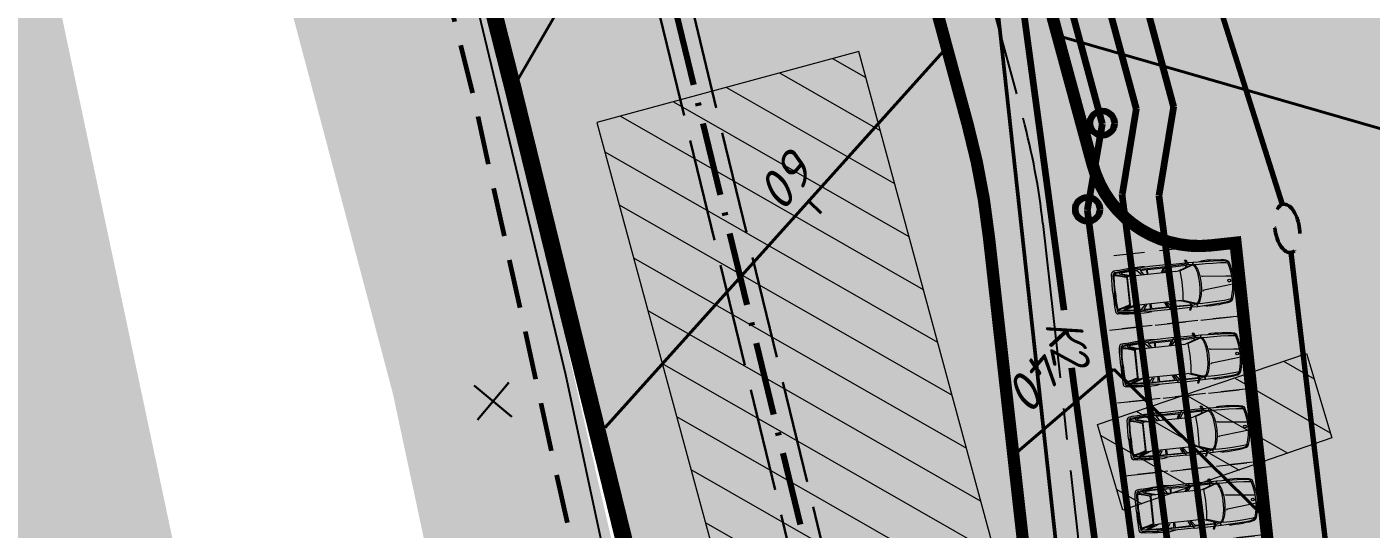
# Model space of a CAD drawing. Extents: x 9060 to 19887, y -4671 to 10703.
# Drawn here: x 10344.5 to 10399.5, y 10084.7 to 10105.3 of the extents above; entities that cross this region are included whole.
import ezdxf
from ezdxf.enums import TextEntityAlignment as Align

# ---------------------------------------------------------------- set-up
doc = ezdxf.new("R2010")
doc.units = 0
for name, pattern in [('20-10', [6, 4, -2]), ('ACAD_ISO02W100', [15, 12, -3]), ('ACAD_ISO10W100', [18.5, 12, -3, 0.5, -3]), ('Cплошная', [0]), ('DASHED', [0.75, 0.5, -0.25]), ('HIDDEN', [0.375, 0.25, -0.125]), ('JIS_09_08', [10.750000000000004, 8, -0.55, 0.55, -0.55, 0.55, -0.55]), ('осевая', [50.800000000000004, 31.75, -6.35, 6.35, -6.35])]:
    doc.linetypes.add(name, pattern=pattern)
doc.layers.add('-БОРТ', color=7, linetype='Continuous', true_color=0x005e83)
doc.layers.add('-ОСИ', color=12, linetype='Continuous', true_color=0xbd0000)
doc.layers.add('-ГЕНПЛАН', color=12, linetype='Continuous', lineweight=40, true_color=0xbd0000)
doc.layers.add('МГТ_ГП_ЗДАНИЯ', color=12, linetype='Continuous', lineweight=50, true_color=0xbd0000)
for name, color, linetype, lineweight in [('-МАШИНЫ', 250, 'Continuous', 30), ('-ОРГ.РЕЛЬЕФА', 174, 'Continuous', 40), ('-СЕТИ', 250, 'Continuous', 50), ('МГТ_АМ_ТС', 84, 'Continuous', 80), ('МГТ_НВК_В1', 160, 'Continuous', 100), ('МГТ_НВК_В_демонтаж', 4, 'B1', 30), ('МГТ_НВК_В_переустройство', 4, 'В1', 50), ('МГТ_НВК_К1', 24, 'Continuous', 100), ('МГТ_НВК_К2', 30, 'Continuous', 100)]:
    doc.layers.add(name, color=color, linetype=linetype, lineweight=lineweight)
doc.layers.add('-ОЗЕЛЕНЕНИЕ', color=22, linetype='Continuous')
doc.layers.add('СС-изменения_Зырянов', color=7, linetype='Continuous')
doc.styles.add('1409_тхт0', font='calibri.ttf', dxfattribs={"width": 0.8, "oblique": 7})
doc.styles.get("Standard").update_dxf_attribs({"font": 'arial.ttf'})
doc.styles.add('СПДС', font='isocpeur.ttf')
doc.styles.add('СПДС_2.0 мм', font='isocpeur.ttf', dxfattribs={"oblique": 15, "height": 1.5})
doc.linetypes.add('B1', pattern='A,16.258147,-2.141853,["В1",1409_тхт0,S=3,R=0,X=0,Y=-1.5],-6.426757,15.173243', length=40)
doc.linetypes.add('В1', pattern='A,15,-0.65,["B1",Standard,S=1,R=0,X=0,Y=-1.25],-4', length=19.65)
doc.linetypes.add('канализация_связевая_малая_сущ', pattern='A,5,-2,["/",Standard,S=2,R=0,X=-0.8,Y=-1],-2', length=9)
pattern_1 = [(330.2181669857263, (10310.09547438813, 10233.98124967722), (0.7885093298129472, 1.377827742062823), [])]

# ---------------------------------------------------------------- blocks, each defined once
blk = doc.blocks.new('демонтаж В')
at = {"layer": 'МГТ_НВК_В_демонтаж'}
for p, q in [((9310.326706142128, 14043.76035587103), (9308.794617255895, 14045.0459310904)), ((9308.917874089326, 14043.6370990376), (9310.203449308694, 14045.16918792384))]:
    blk.add_line(p, q, dxfattribs=at)
blk = doc.blocks.new('НВК_переустройства_М.Пасс.(корр. 08.2017)')
at = {"layer": 'МГТ_НВК_В_переустройство'}
blk.add_line((10384.08332865154, 10106.98541232243), (10388.22021950328, 10069.07402594151), dxfattribs=at)
at = {"layer": 'МГТ_НВК_В_демонтаж', "color": 3, "rotation": 270.2142131210338}
blk.add_blockref('демонтаж В', (-3715.551327623456, 19346.9620668233), dxfattribs=at)
blk = doc.blocks.new('A$C07A21AA8')
at = {"color": 251, "linetype": 'ByBlock', "lineweight": 15}
for p, q in [((12.38673009647391, 1381.109681545176), (21.6991213775982, 1558.024850307351)), ((71.22652807009217, 1362.530198512957), (83.61308851015565, 1526.653256832013)), ((334.4413546539035, 1474.009480892086), (84.7656039215326, 1540.755238948712)), ((89.80458059084413, 1195.310559688527), (113.4022978759931, 1518.689122615708)), ((247.7342394805819, 1669.098821102005), (111.8084696746992, 1653.652635036337)), ((144.4920805908296, 1556.504693446999), (119.425704858415, 1531.488862453351)), ((328.2460478759531, 1449.235883174804), (127.6170519806037, 1492.588963924307)), ((232.2499064422555, 1570.005860744363), (144.4920805908296, 1556.504693446999)), ((156.4842967010591, 1610.65002959811), (665.7850054717092, 1659.808602748739)), ((309.667756936622, 1579.29607909763), (232.2499064422555, 1570.005860744363)), ((247.7342394805819, 1669.098821102005), (489.2732409453783, 1687.67878097139)), ((303.4724501586716, 1576.199498592259), (306.5702227569382, 1548.329320369608)), ((306.5702227569382, 1548.329320369608), (365.4062060332944, 1514.265981136219)), ((390.1795653319932, 1588.5862974509), (309.667756936622, 1579.29607909763)), ((523.3356265044531, 1387.302842555919), (328.2460478759531, 1449.235883174804)), ((334.4413546539035, 1474.009480892086), (557.3984889006861, 1405.882802425302)), ((365.4062060332944, 1514.265981136219), (617.7851466155153, 1428.913560329349)), ((633.8125971770387, 1583.128419338107), (372.9061392760887, 1563.81269973362)), ((372.9061392760887, 1563.81269973362), (380.8905390716209, 1539.039578853497)), ((380.8905390716209, 1539.039578853497), (678.1718043303481, 1446.139302669433)), ((551.2067584014185, 1600.972142635226), (390.1795653319932, 1588.5862974509)), ((489.2732409453783, 1687.67878097139), (671.9762591338185, 1703.16168349824)), ((687.4610690093032, 1607.165780483121), (551.2067584014185, 1600.972142635226)), ((933.0741671537835, 1585.489240108371), (633.8125971770387, 1583.128419338107)), ((706.0391215300515, 1693.87194198213), (659.5899371123378, 1659.808602748739)), ((1077.636411569041, 1662.905660091265), (665.7850054717092, 1659.808602748739)), ((671.9762591338185, 1703.16168349824), (706.0391215300515, 1693.87194198213)), ((749.3945864653433, 1415.173020778568), (675.0742701506606, 1446.139302669433)), ((1065.253904244822, 1616.455998836391), (687.4610690093032, 1607.165780483121)), ((706.0391215300515, 1693.87194198213), (767.9726389860916, 1706.258264003611)), ((767.9726389860916, 1706.258264003611), (882.5508860563823, 1712.451901851511)), ((882.5508860563823, 1712.451901851511), (1031.187227151324, 1715.548482356882)), ((1083.933523080268, 1430.655923305423), (933.0741671537835, 1585.489240108371)), ((1031.187227151324, 1715.548482356882), (1127.183607003601, 1712.451901851511)), ((1049.777200601027, 1585.489240108371), (1269.632509133698, 1591.682401119113)), ((1049.777200601027, 1585.489240108371), (1152.238061807064, 1430.655923305423)), ((1942.367246529804, 1622.649159847133), (1065.253904244822, 1616.455998836391)), ((1393.496206185675, 1687.67878097139), (1086.929490945258, 1669.098821102007)), ((1127.183607003601, 1712.451901851511), (1201.503923318283, 1706.258264003611)), ((1201.503923318283, 1706.258264003611), (1312.984159371728, 1690.775361476761)), ((1269.632509133698, 1591.682401119113), (1279.543092629792, 1430.655923305423)), ((1301.277330300683, 1430.655923305423), (1312.984159371728, 1579.29607909763)), ((1312.984159371728, 1579.29607909763), (1325.370958230367, 1591.682401119113)), ((1325.370958230367, 1591.682401119113), (1876.578023812534, 1588.5862974509)), ((1983.953168771008, 1690.775361476761), (1393.496206185675, 1687.67878097139)), ((1876.578023812534, 1588.5862974509), (1798.06249417998, 1430.655923305423)), ((1841.530969521769, 1415.173020778568), (1974.663904092053, 1687.67878097139)), ((1898.355176827667, 1430.655923305423), (2016.554525277348, 1591.3619665488)), ((2718.683412453724, 1629.01875060641), (1942.367246529804, 1622.649159847133)), ((1983.953168771008, 1690.775361476761), (2692.417791268424, 1687.603440700394)), ((2016.554525277348, 1591.3619665488), (2708.843877694202, 1599.50634521091)), ((2406.394651314869, 1432.022061763675), (2920.152357003244, 1607.165780483127)), ((2855.120828530355, 1560.716119228251), (2462.027242562417, 1426.062074123294)), ((2650.742223641482, 1780.578580318293), (2697.191408059196, 1783.675637660823)), ((2731.253793618271, 1600.972142635226), (2650.742223641482, 1780.578580318293)), ((2682.359388253291, 1546.533074794659), (2708.843877694202, 1599.50634521091)), ((2697.191408059196, 1783.675637660823), (2768.414190194191, 1625.745740352504)), ((2752.93367185313, 1604.069199977755), (2731.253793618271, 1600.972142635226)), ((2746.738126656597, 1684.582200466019), (2954.214742562319, 1684.582200466019)), ((2768.414190194191, 1625.745740352504), (2752.93367185313, 1604.069199977755)), ((2768.414190194191, 1625.745740352504), (2861.316373726888, 1610.262360988498)), ((2910.863092324289, 1573.102918086892), (2855.120828530355, 1560.716119228251)), ((2954.214742562319, 1684.582200466019), (2920.152357003244, 1607.165780483127)), ((2954.214742562319, 1684.582200466019), (3858.437230965461, 1644.325700221887)), ((3050.210645577437, 1588.586297450902), (2983.199289223689, 1583.00158065403)), ((3050.210645577437, 1588.586297450902), (3387.746026894507, 1585.489240108373)), ((3192.656209847428, 1678.389039455276), (3257.687261483155, 1700.065102992872)), ((3257.687261483155, 1700.065102992872), (3313.425710579824, 1706.258264003614)), ((3313.425710579824, 1706.258264003614), (3446.582010170863, 1706.258264003614)), ((3387.746026894507, 1585.489240108373), (3641.671827217946, 1576.199498592263)), ((3446.582010170863, 1706.258264003614), (3576.644590279477, 1700.065102992872)), ((3576.644590279477, 1700.065102992872), (3715.992143532621, 1693.871941982132)), ((3641.671827217946, 1576.199498592263), (3914.179494759392, 1560.716119228251)), ((3715.992143532621, 1693.871941982132), (3836.761644265021, 1675.291982112749)), ((3836.761644265021, 1675.291982112749), (3957.531144997422, 1669.09882110201)), ((3836.761644265021, 1675.291982112749), (3858.437230965461, 1644.325700221887)), ((3858.437230965461, 1644.325700221887), (4016.367128273774, 1625.745740352504)), ((3914.179494759392, 1560.716119228251), (4106.171777626787, 1542.136159358868)), ((3957.531144997422, 1669.09882110201), (4031.851461312104, 1656.712022243368)), ((4016.367128273774, 1625.745740352504), (4090.687444588457, 1607.165780483127)), ((4031.851461312104, 1656.712022243368), (4103.074243447099, 1641.229119716518)), ((4090.687444588457, 1607.165780483127), (4140.234163185862, 1585.489240108376)), ((4103.074243447099, 1641.229119716518), (4143.468549629953, 1628.473248897426)), ((4106.171777626787, 1542.136159358868), (4174.296548744936, 1529.749837337391)), ((4140.234163185862, 1585.489240108376), (4161.910226723452, 1554.522481380352)), ((4143.468549629953, 1628.472772060268), (4186.535051247378, 1598.179784236789)), ((4161.910226723452, 1554.522481380352), (4174.296548744936, 1529.749837337391)), ((4186.535051247378, 1598.179784236789), (4221.960714241755, 1544.851746974835)), ((-6.876216502860188e-05, 894.9346212730579), (3.097465417522471, 1155.053582607234)), ((3.097465417522471, 1155.053582607234), (12.38673009647391, 1381.109681545176)), ((61.93344869387511, 1186.020818172414), (55.74219503176573, 994.0271047935476)), ((55.74219503176573, 994.0271047935476), (58.83972921145323, 888.7405065880012)), ((71.22652807009217, 1362.530198512957), (61.93344869387511, 1186.020818172414)), ((89.80458059084413, 891.8380407676887), (89.80458059084413, 1195.310559688527)), ((548.109224221731, 1378.013101039809), (523.3356265044531, 1387.302842555919)), ((554.3047694182642, 1343.949761806418), (548.109224221731, 1378.013101039809)), ((554.3047694182642, 439.7248892174848), (554.3047694182642, 1343.949761806418)), ((557.3984889006861, 1405.882802425302), (617.7851466155153, 1428.913560329349)), ((557.3984889006861, 1405.882802425302), (577.8281001067371, 1375.241723476332)), ((577.8281001067371, 408.4329275475702), (575.9803561187, 1378.013101039809)), ((702.9411105132058, 1418.269601283939), (617.7851466155153, 1428.913560329349)), ((749.3945864653433, 1415.173020778568), (702.9411105132058, 1418.269601283939)), ((2304.753950020942, 1415.173020778573), (749.3945864653433, 1415.173020778568)), ((3195.753744027115, 1151.956525264712), (3186.464956185318, 1170.536961971247)), ((3229.81612958619, 1139.570680080386), (3195.753744027115, 1151.956525264712)), ((4049.632718941491, 1059.192147670734), (3229.81612958619, 1139.570680080386)), ((4264.101674935107, 1034.284081874843), (4049.632718941491, 1059.192147670734)), ((-6.876216502860188e-05, 888.7405065880012), (3.097465417522471, 628.6220220909836)), ((3.097465417522471, 628.6220220909836), (12.38673009647391, 402.5649694787226)), ((55.74219503176573, 789.6480230675133), (58.83972921145323, 894.9346212730579)), ((61.93344869387511, 597.6552633629635), (55.74219503176573, 789.6480230675133)), ((58.83972921145323, 941.3842825279335), (89.80458059084413, 935.1901678428749)), ((58.83972921145323, 842.2908453331256), (89.80458059084413, 848.4849600181842)), ((71.22652807009217, 421.1454061852619), (61.93344869387511, 597.6552633629635)), ((89.80458059084413, 891.8380407676887), (89.80458059084413, 588.3636144982174)), ((89.80458059084413, 588.3636144982174), (113.4022978759931, 264.9860052453532)), ((3195.753744027115, 631.7186025963547), (3186.464956185318, 613.1381658898154)), ((3195.753744027115, 631.7186025963547), (3186.464956185318, 613.1381658898154)), ((3229.81612958619, 644.1039709435208), (3195.753744027115, 631.7186025963547)), ((3229.81612958619, 644.1039709435208), (3195.753744027115, 631.7186025963547)), ((4049.632718941491, 724.4834570274907), (3229.81612958619, 644.1039709435208)), ((4264.101674935107, 749.3915228233836), (4049.632718941491, 724.4834570274907)), ((12.38673009647391, 402.5649694787226), (21.69912137760184, 225.6507543908701)), ((71.22652807009217, 421.1454061852619), (83.61308851015565, 257.0218710290446)), ((334.4413546539072, 309.6656469689769), (84.7656039215326, 242.9208425866618)), ((247.7342394805819, 114.5772604333742), (111.8084696747028, 130.022015987568)), ((144.4920805908332, 227.1709112512217), (119.425704858415, 252.1857885705485)), ((328.2460478759531, 334.4392446862566), (127.6170519806037, 291.0861639367558)), ((232.2499064422555, 213.668790279542), (144.4920805908332, 227.1709112512217)), ((156.4842967010591, 173.0250982629495), (665.7850054717092, 123.8660482751657)), ((309.6677569366257, 204.3800024377451), (232.2499064422555, 213.668790279542)), ((247.7342394805819, 114.5772604333742), (489.2732409453783, 95.99682372683128)), ((303.4724501586716, 207.4756292687998), (306.5702227569382, 235.346761165767)), ((306.5702227569382, 235.346761165767), (365.4062060332944, 269.4091467248418)), ((390.1795653319932, 195.0883535730045), (309.6677569366257, 204.3800024377451)), ((523.3356265044531, 396.3718084679822), (328.2460478759531, 334.4392446862566)), ((334.4413546539072, 309.6656469689769), (557.3984889006861, 377.7913717614447)), ((365.4062060332944, 269.4091467248418), (617.7851466155189, 354.761090694552)), ((372.9061392760887, 219.8619512902842), (380.8905390716209, 244.6355490075603)), ((633.8125971770387, 200.5462316857975), (372.9061392760887, 219.8619512902842)), ((380.8905390716209, 244.6355490075603), (678.1718043303517, 337.5358251916277)), ((551.2067584014185, 182.7029852258365), (390.1795653319932, 195.0883535730045)), ((489.2732409453783, 95.99682372683128), (671.9762591338185, 80.51296752566304)), ((548.1092242217346, 405.6625036584101), (523.3356265044531, 396.3718084679822)), ((554.3047694182642, 439.7248892174848), (548.1092242217346, 405.6625036584101)), ((687.4610690093032, 176.509824215098), (551.2067584014185, 182.7029852258365)), ((557.3984889006861, 377.7913717614447), (577.8281001067371, 408.4329275475702)), ((557.3984889006861, 377.7913717614447), (617.7851466155189, 354.761090694552)), ((702.9411105132058, 365.4050497399621), (617.7851466155189, 354.761090694552)), ((933.0741671537871, 198.185887752692), (633.8125971770387, 200.5462316857975)), ((706.0391215300515, 89.8036627160891), (659.5899371123378, 123.8660482751657)), ((1077.636411569041, 120.770421444111), (665.7850054717092, 123.8660482751657)), ((671.9762591338185, 80.51296752566304), (706.0391215300515, 89.8036627160891)), ((749.394586465347, 368.5025839196496), (675.0742701506642, 337.5358251916277)), ((1065.253904244822, 167.2191290246683), (687.4610690093032, 176.509824215098)), ((749.394586465347, 368.5025839196496), (702.9411105132058, 365.4050497399621)), ((706.0391215300515, 89.8036627160891), (767.9726389860953, 77.41638702029195)), ((2304.753950020946, 368.5025839196496), (749.394586465347, 368.5025839196496)), ((767.9726389860953, 77.41638702029195), (882.5508860563823, 71.22322600954976)), ((882.5508860563823, 71.22322600954976), (1031.187227151324, 68.1266455041823)), ((1083.933523080272, 353.019681392796), (933.0741671537871, 198.185887752692)), ((1031.187227151324, 68.1266455041823), (1127.183607003601, 71.22322600954976)), ((1049.777200601027, 198.185887752692), (1152.238061807064, 353.019681392796)), ((1049.777200601027, 198.185887752692), (1269.632509133698, 191.9927267419498)), ((1942.367246529808, 161.0259680139261), (1065.253904244822, 167.2191290246683)), ((1393.496206185675, 95.99682372683128), (1086.929490945258, 114.5772604333742)), ((1127.183607003601, 71.22322600954976), (1201.503923318283, 77.41638702029195)), ((1201.503923318283, 77.41638702029195), (1312.984159371728, 92.89928954714378)), ((1269.632509133698, 191.9927267419498), (1279.543092629792, 353.019681392796)), ((1301.277330300683, 353.019681392796), (1312.984159371728, 204.3800024377506)), ((1312.984159371728, 204.3800024377506), (1325.370958230367, 191.9927267419498)), ((1325.370958230367, 191.9927267419498), (1876.578023812534, 195.0883535730045)), ((1983.953168771008, 92.89928954714742), (1393.496206185675, 95.99682372683128)), ((1876.578023812534, 195.0883535730045), (1798.06249417998, 353.019681392796)), ((1841.530969521769, 368.5025839196496), (1974.663904092056, 95.99682372683128)), ((1898.355176827667, 353.019681392796), (2016.554525277348, 192.3131613122623)), ((2718.683412453724, 154.6573309289688), (1942.367246529808, 161.0259680139261)), ((1983.953168771008, 92.89928954714742), (2692.417791268428, 96.07216399783101)), ((2016.554525277348, 192.3131613122623), (2708.843877694202, 184.1687826501566)), ((2406.394651314869, 351.6530660973895), (2920.152357003244, 176.509824215098)), ((2855.120828530358, 222.9594854699717), (2462.027242562417, 357.6125769006085)), ((2731.253793618271, 182.7029852258402), (2650.742223641482, 3.096547542771077)), ((2650.742223641482, 3.096547542771077), (2697.191408059196, -3.296260001661722e-05)), ((2682.359388253291, 237.1425299035654), (2709.578206917835, 182.7029852258402)), ((2697.191408059196, -3.296260001661722e-05), (2768.414190194191, 157.9293875085586)), ((2752.93367185313, 179.6064047204691), (2731.253793618271, 182.7029852258402)), ((2741.878679177353, 99.09245055788597), (2954.214742562319, 99.09245055788597)), ((2768.414190194191, 157.9293875085586), (2752.93367185313, 179.6064047204691)), ((2768.414190194191, 157.9293875085586), (2861.316373726888, 173.4132437097269)), ((2910.863092324293, 210.5731634484928), (2855.120828530358, 222.9594854699717)), ((2954.214742562319, 99.09245055788597), (2920.152357003244, 176.509824215098)), ((2954.214742562319, 99.09245055788597), (3858.437230965461, 139.3489508020211)), ((3050.210645577437, 195.0883535730045), (2983.199289223692, 200.6730703698795)), ((3050.210645577437, 195.0883535730045), (3387.746026894507, 198.185887752692)), ((3192.656209847428, 105.2856115686282), (3257.687261483159, 83.61050170535054)), ((3257.687261483159, 83.61050170535054), (3313.425710579828, 77.41638702029559)), ((3313.425710579828, 77.41638702029559), (3446.582010170863, 77.41638702029559)), ((3387.746026894507, 198.185887752692), (3641.671827217946, 207.4756292688053)), ((3446.582010170863, 77.41638702029559), (3576.644590279484, 83.61050170535054)), ((3576.644590279484, 83.61050170535054), (3715.992143532629, 89.80366271609273)), ((3641.671827217946, 207.4756292688053), (3914.179494759392, 222.9594854699717)), ((3715.992143532629, 89.80366271609273), (3836.761644265021, 108.3831457483157)), ((3836.761644265021, 108.3831457483157), (3858.437230965461, 139.3489508020211)), ((3836.761644265021, 108.3831457483157), (3957.531144997422, 114.5772604333742)), ((3858.437230965461, 139.3489508020211), (4016.367128273781, 157.9293875085641)), ((3914.179494759392, 222.9594854699717), (4106.171777626787, 241.5399221765147)), ((3957.531144997422, 114.5772604333742), (4031.851461312104, 126.9635824548586)), ((4016.367128273781, 157.9293875085641), (4090.687444588457, 176.509824215098)), ((4031.851461312104, 126.9635824548586), (4103.074243447099, 142.4455313073922)), ((4090.687444588457, 176.509824215098), (4140.234163185862, 198.185887752692)), ((4103.074243447099, 142.4455313073922), (4143.468549629953, 155.2018789636422)), ((4106.171777626787, 241.5399221765147), (4174.296548744936, 253.9252905236735)), ((4140.234163185862, 198.185887752692), (4161.910226723452, 229.1526464807139)), ((4143.468549629953, 155.2018789636422), (4186.535051247378, 185.4943899499613)), ((4161.910226723452, 229.1526464807139), (4174.296548744936, 253.9252905236735)), ((4174.296548744936, 253.9252905236735), (4174.296548744936, 253.9252905236735)), ((4186.535051247378, 185.4943899499613), (4221.960714241755, 238.8229040490733))]:
    blk.add_line(p, q, dxfattribs=at)
for centre, radius in [((4161.910226723452, 891.8380407676905), 49.54589903353659), ((4031.851461312104, 126.9635824548568), 0)]:
    blk.add_circle(centre, radius, dxfattribs=at)
for centre, radius, start, end in [((123.6209181762788, 1552.254167018775), 102.0841781698905, 96.48310391092677, 176.9872476615334), ((164.1678122497651, 1531.020131526837), 79.99996075980337, 95.51312637858702, 173.0104266533783), ((2910.864045998609, 1515.378442226303), 57.72414859417933, 85.1675740065458, 90.00094659172328), ((2910.625627419508, 1513.104405818833), 60.01023880895061, 75.70515489313735, 85.12365261074801), ((2920.15235700324, 1517.434564052475), 89.7311041376804, 57.86781158362821, 90), ((2907.089403054273, 1501.11195129003), 72.50619729860206, 58.71158249085369, 75.33718061029951), ((2818.347623726895, 1392.712083278573), 212.1301667568069, 20.61685379589026, 53.42681554037281), ((2823.430230996182, 1384.350266872327), 254.1175185419466, 23.72932880371366, 55.3592438695277), ((2222.255399605918, 1124.403443752261), 865.504801070658, 10.63377968394018, 23.34734118277288), ((2279.675653359565, 1110.873666225409), 862.5298080212281, 11.93542567151192, 25.82493684152109), ((2160.89456357688, 891.8380407676905), 2112.039902626639, 342.4200499207307, 17.57993774768071), ((2160.89456357688, 891.8380407676905), 2162.040071206531, 342.4200619824008, 17.57992597118723), ((2304.753950020942, 1730.173077998968), 315.0000572203963, 270, 288.8247753197938), ((-2140.519687749776, 891.8380407676814), 4633.449325210866, 353.3792110791783, 6.620788920821753), ((1291.761091134427, 930.9100775108418), 1815.819003576701, 3.479155836608905, 11.21644653182406), ((789.7187975859451, 891.6997579918079), 2319.331800766109, 357.1249528176292, 3.693371088712486), ((1480.013063332877, 924.9152807579158), 1683.443870639537, 3.626310699451583, 12.4990746260563), ((1090.865781686221, 891.8380407676868), 2073.921160683877, 356.141655153019, 3.858318559709678), ((2111.416032693105, 691.5158895836448), 980.7208148492193, 338.673514790825, 350.364474062661), ((2279.675653359565, 672.800984798494), 862.529433738128, 334.1750916702409, 348.0646363092631), ((1189.102819344891, 864.9243978843897), 1919.119086367996, 349.8693101599256, 357.3252628424571), ((1480.013540170035, 858.7598471031451), 1683.443521012556, 347.5009377061019, 356.3736882741036), ((123.6209181762861, 231.4204840051225), 102.0843491707835, 183.0127523384666, 263.516926307164), ((164.1678122497651, 252.6549963342204), 80.00008176235697, 186.9895733466216, 264.486873621413), ((2304.753950020942, 53.50300353640887), 314.9994915817771, 71.17519669392304, 90), ((2910.863092324293, 268.2494787560954), 57.67726898192212, 270, 272.4169829279362), ((2910.833528420484, 268.8131002770915), 58.24144876162042, 272.4226579308995, 277.2243943479723), ((2910.512617013013, 271.1267141686931), 60.57728760365784, 277.2503231335741, 284.2681424910356), ((2920.152357003248, 266.2410406457439), 89.73121643064621, 270, 302.1320264753537), ((2908.87611188606, 277.2845892297228), 66.94809955728013, 284.3266403695483, 293.0822042342911), ((2900.372198006666, 295.7362799035509), 87.25838528974975, 293.4690280906803, 308.1601106157627), ((2776.550462624607, 420.8268789635822), 262.8875106629591, 312.5387669565534, 340.9092993753512), ((2823.430230996182, 399.3253378258923), 254.1179206834407, 304.6406950174194, 336.2705727735444)]:
    blk.add_arc(centre, radius, start, end, dxfattribs=at)
blk = doc.blocks.new('*U168')
at = {"layer": '-МАШИНЫ', "color": 7, "linetype": 'HIDDEN', "lineweight": 15, "ltscale": 5, "transparency": 33554687}
for points in [[(30.06624061556604, 5.499999999269059), (30.06624061551329, -6.927421923987502e-10), (33.06624061551148, -7.618637897334928e-10), (33.06624061563517, 5.499999999212671)], [(33.06624061557365, 5.499999999199938), (33.0662406155209, -7.618637897337099e-10), (36.06624061551909, -8.309853870684525e-10), (36.06624061564278, 5.499999999143549)], [(36.06624061558126, 5.499999999130816), (36.06624061552851, -8.309853870686696e-10), (39.06624061552669, -9.001069844034121e-10), (39.06624061565038, 5.499999999074427)], [(39.06624061558887, 5.499999999061695), (39.06624061553612, -9.001069844036293e-10), (42.0662406155343, -9.692285817383718e-10), (42.06624061565799, 5.499999999005306)], [(42.06624061559647, 5.499999998992573), (42.06624061554372, -9.69228581738589e-10), (45.0662406155419, -1.038350179073331e-09), (45.06624061566559, 5.499999998936184)], [(45.06624061560408, 5.499999998923451), (45.06624061555133, -1.038350179073549e-09), (48.06624061554951, -1.107471776408291e-09), (48.0662406156732, 5.499999998867063)], [(48.06624061561169, 5.49999999885433), (48.06624061555894, -1.107471776408509e-09), (51.06624061555712, -1.176593373743251e-09), (51.06624061568081, 5.499999998797941)], [(51.06624061561929, 5.499999998785208), (51.06624061556654, -1.176593373743468e-09), (54.06624061556472, -1.245714971078211e-09), (54.06624061568841, 5.49999999872882)], [(54.0662406156269, 5.499999998716087), (54.06624061557415, -1.245714971078428e-09), (57.06624061557233, -1.31483656841317e-09), (57.06624061569602, 5.499999998659698)], [(57.06624061563451, 5.499999998646965), (57.06624061558175, -1.314836568413388e-09), (60.06624061557994, -1.38395816574813e-09), (60.06624061570363, 5.499999998590576)], [(60.06624061564212, 5.499999998577843), (60.06624061558936, -1.383958165748347e-09), (63.06624061558755, -1.45307976308309e-09), (63.06624061571124, 5.499999998521455)], [(63.06624061564972, 5.499999998508722), (63.06624061559697, -1.453079763083307e-09), (66.06624061559515, -1.522201360418049e-09), (66.06624061571884, 5.499999998452333)], [(66.06624061565734, 5.4999999984396), (66.06624061560458, -1.522201360418267e-09), (69.06624061560277, -1.591322957753009e-09), (69.06624061572646, 5.499999998383212)]]:
    blk.add_lwpolyline(points, dxfattribs=at)
at = {"layer": '-МАШИНЫ', "color": 250, "transparency": 33554687, "xscale": 0.00115036673249369, "yscale": 0.00115036673249369, "zscale": 0.00115036673249369, "rotation": 269.9096478223138}
for p in [(30.53501266823687, 5.207805906832002), (33.53501266824448, 5.20780590676288), (36.53501266825209, 5.207805906693759), (39.5350126682597, 5.207805906624637), (42.5350126682673, 5.207805906555516), (45.53501266827491, 5.207805906486394), (48.53501266828252, 5.207805906417272), (51.53501266829012, 5.207805906348151), (54.53501266829772, 5.207805906279029), (57.53501266830533, 5.207805906209908), (60.53501266831294, 5.207805906140786), (63.53501266832055, 5.207805906071664), (66.53501266832816, 5.207805906002543)]:
    blk.add_blockref('A$C07A21AA8', p, dxfattribs=at)
blk = doc.blocks.new('Вестибюль_30.10.19')
at = {"layer": 'МГТ_ГП_ЗДАНИЯ', "lineweight": 25}
for p, q in [((183824.6274984553, 41343.22071413696), (159178.1096920436, 42017.9317201674)), ((250540.9367007399, 37773.47556626238), (183824.6274984553, 41343.22071413696))]:
    blk.add_line(p, q, dxfattribs=at)
blk = doc.blocks.new('ТС_13.11.19')
at = {"layer": 'МГТ_АМ_ТС', "linetype": 'ACAD_ISO02W100', "lineweight": 30, "ltscale": 0.35}
for p, q in [((10387.47442712603, 10035.3346584752), (10368.44454841812, 10113.71502949863)), ((10388.78631496354, 10035.65317111517), (10370.06526706834, 10112.76152805715))]:
    blk.add_line(p, q, dxfattribs=at)
at = {"layer": 'МГТ_АМ_ТС', "linetype": 'ACAD_ISO10W100', "ltscale": 0.25}
blk.add_line((10388.13037104478, 10035.49391479518), (10369.25490774323, 10113.23827877788), dxfattribs=at)
blk = doc.blocks.new('НВК_14.11.19')
at = {"layer": 'МГТ_НВК_В1', "lineweight": 100}
for p, q in [((10378.88792548906, 10148.31205077126), (10391.38496465643, 10102.01624309931)), ((10377.84882376255, 10146.40573905575), (10389.85211982635, 10101.93902349567)), ((10391.38496465643, 10102.01624309931), (10390.78506369715, 10098.36821772227)), ((10389.85211982635, 10101.93902349567), (10389.27784739429, 10098.44684637364)), ((10393.51538307439, 10066.03182617105), (10389.27784739429, 10098.44684637364)), ((10390.78506369715, 10098.36821772227), (10394.22907171116, 10071.94242902343))]:
    blk.add_line(p, q, dxfattribs=at)
at = {"layer": 'МГТ_НВК_К1', "lineweight": 100}
for p, q in [((10378.33075181507, 10138.86470849438), (10388.46579143599, 10101.31902757317)), ((10388.46579143599, 10101.31902757317), (10387.85150778941, 10097.79141861845)), ((10387.85150778941, 10097.79141861845), (10391.48653496533, 10070.78441126598))]:
    blk.add_line(p, q, dxfattribs=at)
for centre in [(10388.46531781646, 10101.34654732652), (10387.86648041411, 10097.82261249713)]:
    blk.add_circle(centre, 0.4999999999999999, dxfattribs=at)
at = {"layer": 'МГТ_НВК_К2', "lineweight": 100}
for p, q in [((10384.94014464641, 10108.17686986182), (10386.88900419477, 10093.6975106702)), ((10387.20640987156, 10091.33929516535), (10389.73013770364, 10072.58886144967))]:
    blk.add_line(p, q, dxfattribs=at)
at = {"layer": 'МГТ_НВК_К2', "lineweight": 100, "style": 'СПДС', "oblique": 15, "width": 0.85}
blk.add_text('К2', height=1.499999999999999, rotation=281.4123399700384, dxfattribs=at).set_placement((10387.0329964216, 10092.39228202396, -12.824), align=Align.MIDDLE)
blk = doc.blocks.new('Связь_панкр._14.11.19')
at = {"layer": 'СС-изменения_Зырянов', "color": 3, "linetype": '20-10', "lineweight": 60, "ltscale": 0.5, "flags": 128}
blk.add_lwpolyline([(10290.96472726139, 10323.44494216787), (10301.64656678168, 10303.68205302367), (10314.71361139595, 10274.33729979949), (10316.91675593064, 10269.14490056952), (10322.90147625243, 10250.85943479253), (10327.50641190819, 10235.71803919876), (10331.8076530352, 10220.06821239087), (10337.10986106637, 10200.46728546725), (10343.33532168316, 10176.97815505521), (10349.88162004859, 10152.04983340592), (10357.26296252451, 10124.42803361351), (10362.75665859085, 10102.4205022994), (10367.59677588473, 10080.39012400388), (10373.30473585796, 10053.73139584358), (10378.91537538631, 10027.52719772488), (10383.09796309309, 10006.69427782494), (10387.71386454361, 9978.855338380608), (10389.78061588145, 9961.403649540194), (10393.95241571558, 9921.391707343604)], dxfattribs=at)
at = {"layer": 'СС-изменения_Зырянов', "color": 3, "linetype": 'канализация_связевая_малая_сущ', "lineweight": 70}
for points in [[(10387.32391049798, 10124.88022170816), (10395.8200002256, 10098.01735881926)], [(10396.18217867329, 10096.05410153346), (10400.15286304294, 10062.66614783471)]]:
    blk.add_lwpolyline(points, dxfattribs=at)
at = {"layer": 'СС-изменения_Зырянов', "color": 3, "linetype": 'DASHED', "lineweight": 50, "ltscale": 3}
blk.add_ellipse((10396.02317406244, 10097.04137937365), major_axis=(-0.1590046108482959, 0.9872778401875307), ratio=0.5000000000010504, dxfattribs=at)

msp = doc.modelspace()

# ---------------------------------------------------------------- hatches: boundary and pattern name
at = {"layer": '-ГЕНПЛАН', "linetype": 'Cплошная', "lineweight": 30, "ltscale": 0.3, "true_color": 0xcfcfcf, "transparency": 33554610}
h = msp.add_hatch(color=254, dxfattribs=at)
h.dxf.hatch_style = 1
edge = h.paths.add_edge_path(flags=16)
edge.add_line((10399.13492865874, 10007.22337812239), (10406.17084920176, 9961.792778103907))
edge.add_arc((10412.10016241337, 9962.711061741245), 5.99999999999708, 188.8035620057321, 278.8035620057692)
edge.add_line((10413.01844605072, 9956.781748529638), (10428.82994794835, 9959.230504895882))
edge.add_arc((10427.91166431101, 9965.159818107491), 5.99999999999708, 278.8035620057322, 368.8035620057692)
edge.add_line((10433.84097752262, 9966.078101744833), (10426.79533134407, 10011.5714997235))
edge.add_arc((10420.86601813246, 10010.65321608616), 6.00000000000151, 8.80356200577834, 99.03112034802939)
edge.add_line((10419.92419268826, 10016.57883544895), (10404.12241642615, 10014.06728112252))
edge.add_arc((10405.06424187035, 10008.14166175974), 5.999999999994497, 99.03112034805744, 188.8035620058061)
h.paths.add_polyline_path([(10361.71321036857, 10139.14975354178), (10361.17122910026, 10138.79869865776), (10362.63231206493, 10133.382303494), (10358.35519431527, 10132.22854279284), (10356.8941113506, 10137.64493795659), (10361.75265292202, 10139.00353566029), (10357.38977146793, 10155.17721681285), (10361.22030654189, 10156.4506615081), (10366.53454513093, 10136.55821399105), (10362.74017204828, 10135.53467458799)], flags=16)
h.paths.add_polyline_path([(10354.03330051336, 10182.90170202348), (10350.2389274306, 10181.87816262039), (10344.87641437497, 10201.75758800765), (10348.67078745762, 10202.78112741071)], flags=16)
h.paths.add_polyline_path([(10344.24080801925, 10219.70836482106), (10340.41860472458, 10218.67087744713), (10334.73347746598, 10239.35857012063), (10338.52785054864, 10240.38210952369)], flags=16)
h.paths.add_polyline_path([(10390.42362672883, 10007.86235505231), (10388.01237268945, 10007.48891970645), (10386.61505108793, 10016.51135797677), (10389.02630512732, 10016.88479332263)], flags=16)
h.paths.add_polyline_path([(10393.18302638265, 9973.781306467277), (10396.14768298847, 9974.240448285935), (10398.44339208174, 9959.417165256895), (10395.47873547594, 9958.958023438234)], flags=16)
h.paths.add_polyline_path([(10436.00570645321, 9947.855835116672), (10436.69306868634, 9943.432591209432), (10432.24416625863, 9942.74124289429), (10431.55908171291, 9947.164800804649)], flags=16)
h.paths.add_polyline_path([(10427.10410941455, 9950.214662459459), (10426.72019378354, 9952.685197490197), (10438.76759834312, 9954.557337276094), (10439.15146246383, 9952.087133719178)], flags=16)
edge = h.paths.add_edge_path()
edge.add_line((10402.95396204328, 10034.12640140517), (10401.69832326255, 10033.93304032377))
edge.add_arc((10400.75649781834, 10039.85865968656), 6.000000000000457, 186.3840555007018, 279.03112034808356, ccw=False)
edge.add_line((10394.79370441413, 10039.19150541753), (10393.29140625224, 10052.61852520393))
edge.add_arc((10397.7635013054, 10053.11889090571), 4.500000000000771, 96.1368837495371, 186.3840555007715, ccw=False)
edge.add_line((10397.28243264284, 10057.59310289688), (10398.08459357858, 10057.67935148976))
edge.add_line((10398.08459357858, 10057.67935148976), (10393.91533183684, 10096.45585541335))
edge.add_line((10393.91533183684, 10096.45585541335), (10392.89812283656, 10096.3464847858))
edge.add_arc((10392.41705417405, 10100.82069677697), 4.499999999997378, 195.1865543605927, 276.13688374888983, ccw=False)
edge.add_line((10388.074203192, 10099.64186458041), (10373.6764798546, 10152.68348247767))
edge.add_line((10373.6764798546, 10152.68348247767), (10361.6552801716, 10196.96992036129))
edge.add_arc((10366.4806701517, 10198.27973391303), 5.000000000033511, 124.20029584789731, 195.1865543603482, ccw=False)
edge.add_line((10363.67023190923, 10202.41512227273), (10365.38275286556, 10203.57896323954))
edge.add_line((10365.38275286556, 10203.57896323954), (10372.25283800613, 10193.47005221941))
edge.add_line((10372.25283800613, 10193.47005221941), (10383.62310014236, 10201.1973602144))
edge.add_line((10383.62310014236, 10201.1973602144), (10362.03893444044, 10232.95714281681))
edge.add_line((10362.03893444044, 10232.95714281681), (10356.09380688483, 10228.91679342633))
edge.add_line((10356.09380688483, 10228.91679342633), (10361.31358801113, 10209.56649099182))
edge.add_line((10361.31358801113, 10209.56649099182), (10362.85335845874, 10207.30081274651))
edge.add_line((10362.85335845874, 10207.30081274651), (10361.7940044947, 10206.58086853962))
edge.add_arc((10360.66982919772, 10208.23502388346), 1.999999999977775, 195.1865543597236, 304.2002958484672, ccw=False)
edge.add_line((10358.7396732057, 10207.7110984628), (10344.58980505135, 10259.83961089141))
edge.add_line((10344.58980505135, 10259.83961089141), (10337.62101921947, 10270.09375395534))
edge.add_line((10337.62101921947, 10270.09375395534), (10322.8180013925, 10266.07566728975))
edge.add_line((10322.8180013925, 10266.07566728975), (10356.81482045663, 10139.42159702491))
edge.add_line((10356.81482045663, 10139.42159702491), (10355.07879600286, 10139.03372177489))
edge.add_line((10355.07879600286, 10139.03372177489), (10359.5592480321, 10121.61907884348))
edge.add_line((10359.5592480321, 10121.61907884348), (10370.42790350596, 10124.56928852342))
edge.add_arc((10371.99967976803, 10118.77882054734), 5.999999999997199, 15.186554360554624, 105.1865543603733, ccw=False)
edge.add_line((10377.7901477441, 10120.35059680943), (10382.96126211424, 10101.30006596539))
edge.add_arc((10354.00892223414, 10093.44118465498), 29.99999999973456, 6.136883748849925, 15.186554360633181, ccw=False)
edge.add_line((10383.83700217503, 10096.64830907166), (10392.21345019615, 10021.78252265769))
edge.add_arc((10388.73515404368, 10021.3933493341), 3.500000000016391, -81.1964379937665, 6.38405550055279, ccw=False)
edge.add_line((10389.27081949883, 10017.93458329398), (10385.47520347345, 10017.34674926238))
edge.add_line((10385.47520347345, 10017.34674926238), (10387.31446587371, 10005.35699043267))
edge.add_line((10387.31446587371, 10005.35699043267), (10391.23458179957, 10005.96410599273))
edge.add_arc((10391.7702472547, 10002.50533995263), 3.500000000003136, 8.803562005785523, 98.80356200590307, ccw=False)
edge.add_line((10395.22901329481, 10003.04100540774), (10398.91860610582, 9979.217482358614))
edge.add_arc((10395.45984006571, 9978.681816903501), 3.500000000001187, -81.27865517673882, 8.803562005697188, ccw=False)
edge.add_line((10395.99054177826, 9975.222285765858), (10392.07896662672, 9974.62223924247))
edge.add_line((10392.07896662672, 9974.62223924247), (10395.17617833196, 9954.018483727219))
edge.add_line((10395.17617833196, 9954.018483727219), (10392.37108927219, 9953.58405442773))
edge.add_line((10392.37108927219, 9953.58405442773), (10394.83326847785, 9931.250773860751))
edge.add_line((10394.83326847785, 9931.250773860751), (10427.13207177077, 9936.090797541212))
edge.add_line((10427.13207177077, 9936.090797541212), (10420.10905065821, 9936.567464717458))
edge.add_line((10420.10905065821, 9936.567464717458), (10417.36932005805, 9936.143157602766))
edge.add_line((10417.36932005805, 9936.143157602766), (10417.55297678553, 9934.957294960444))
edge.add_line((10417.55297678553, 9934.957294960444), (10414.94368784703, 9934.553189585691))
edge.add_line((10414.94368784703, 9934.553189585691), (10414.76003111955, 9935.739052228011))
edge.add_line((10414.76003111955, 9935.739052228011), (10412.40094348312, 9935.373695988872))
edge.add_line((10412.40094348312, 9935.373695988872), (10410.87047075416, 9945.25588467488))
edge.add_line((10410.87047075416, 9945.25588467488), (10413.19616814614, 9945.616069705478))
edge.add_line((10413.19616814614, 9945.616069705478), (10413.01251141866, 9946.8019323478))
edge.add_line((10413.01251141866, 9946.8019323478), (10415.51299561624, 9947.1891869323))
edge.add_line((10415.51299561624, 9947.1891869323), (10415.69665234371, 9946.003324289983))
edge.add_line((10415.69665234371, 9946.003324289983), (10418.57857792924, 9946.449653403472))
edge.add_line((10418.57857792924, 9946.449653403472), (10419.95217350116, 9937.580412963525))
edge.add_line((10419.95217350116, 9937.580412963525), (10427.09243045772, 9937.095788744598))
edge.add_line((10427.09243045772, 9937.095788744598), (10442.43275526432, 9939.361184188003))
edge.add_line((10442.43275526432, 9939.361184188003), (10427.84626308294, 10038.08902698589))
edge.add_line((10427.84626308294, 10038.08902698589), (10406.41157774378, 10034.67122069108))
edge.add_line((10406.41157774378, 10034.67122069108), (10406.00082920153, 10037.32894953624))
edge.add_line((10406.00082920153, 10037.32894953624), (10402.54157646325, 10036.79472262521))
edge.add_line((10402.54157646325, 10036.79472262521), (10402.95396204328, 10034.12640140517))
h.paths.add_polyline_path([(10401.98057817982, 9943.879090668941), (10396.05126496822, 9942.960807031557), (10397.42869042426, 9934.066837214146), (10403.35800363589, 9934.985120851534)], flags=16)
at = {"layer": '-ГЕНПЛАН', "lineweight": 15}
h = msp.add_hatch(dxfattribs=at)
h.set_pattern_fill('ANSI31', color=40, scale=0.5)
h.set_pattern_definition(pattern_1)
h.paths.add_polyline_path([(10378.5079, 10104.27714), (10367.798, 10101.37), (10373.74397750188, 10079.46502686157), (10373.564, 10076.449), (10378.324635, 10048.741741), (10386.18, 10049.868), (10381.447572, 10077.483673), (10384.303, 10077.973), (10383.36013903561, 10082.01190184745), (10384.4699, 10082.31314)])
h = msp.add_hatch(dxfattribs=at)
h.set_pattern_fill('ANSI31', color=40, scale=0.5)
h.set_pattern_definition(pattern_1)
h.paths.add_polyline_path([(10396.82226328446, 10091.93236883091), (10397.85166378764, 10088.47139662513), (10389.30853412053, 10085.51422107278), (10388.270872404, 10089.02751981245)])
at = {"layer": '-ОЗЕЛЕНЕНИЕ', "lineweight": 30, "true_color": 0xa5bc8f, "transparency": 33554610}
h = msp.add_hatch(color=253, dxfattribs=at)
h.dxf.hatch_style = 1
h.set_gradient(color1=(165, 188, 143), color2=(165, 188, 143), tint=1, name='HEMISPHERICAL')
edge = h.paths.add_edge_path()
edge.add_line((10392.89812283656, 10096.3464847858), (10393.91533183684, 10096.45585541335))
edge.add_line((10393.91533183684, 10096.45585541335), (10398.08459357858, 10057.67935148977))
edge.add_line((10398.08459357858, 10057.67935148977), (10397.28243264284, 10057.59310289688))
edge.add_arc((10397.7635013054, 10053.11889090571), 4.500000000001014, 96.13688374953709, 186.3840555007715)
edge.add_line((10393.29140625224, 10052.61852520393), (10394.79370441413, 10039.19150541753))
edge.add_arc((10400.75649781834, 10039.85865968656), 6.000000000000821, 186.3840555007018, 279.0311203480836)
edge.add_line((10401.69832326255, 10033.93304032377), (10402.95396204328, 10034.12640140517))
edge.add_line((10402.95396204328, 10034.12640140517), (10402.54157646325, 10036.79472262521))
edge.add_line((10402.54157646325, 10036.79472262521), (10406.00082920153, 10037.32894953624))
edge.add_line((10406.00082920153, 10037.32894953624), (10406.41157774378, 10034.67122069108))
edge.add_line((10406.41157774378, 10034.67122069108), (10427.84626308294, 10038.08902698589))
edge.add_line((10427.84626308294, 10038.08902698589), (10429.86803485832, 10024.42132684897))
edge.add_line((10429.86803485832, 10024.42132684897), (10438.5420926966, 10026.45828778151))
edge.add_line((10438.5420926966, 10026.45828778151), (10421.64066626433, 10118.09271831789))
edge.add_line((10421.64066626433, 10118.09271831789), (10422.12629551746, 10118.18229883214))
edge.add_line((10422.12629551746, 10118.18229883214), (10419.63599849167, 10128.4880046557))
edge.add_line((10419.63599849167, 10128.4880046557), (10417.05285241794, 10133.48502252597))
edge.add_line((10417.05285241794, 10133.48502252597), (10409.02759043521, 10141.60766228043))
edge.add_line((10409.02759043521, 10141.60766228043), (10398.84803, 10158.453055))
edge.add_line((10398.84803, 10158.453055), (10377.04106849121, 10185.53501231231))
edge.add_line((10377.04106849121, 10185.53501231231), (10389.22219903168, 10194.16576695339))
edge.add_line((10389.22219903168, 10194.16576695339), (10344.58980505135, 10259.83961089141))
edge.add_line((10344.58980505135, 10259.83961089141), (10358.7396732057, 10207.7110984628))
edge.add_arc((10360.66982919773, 10208.2350238835), 1.999999999999325, 195.1865543605333, 304.2002958476814)
edge.add_line((10361.7940044947, 10206.58086853962), (10362.85335845874, 10207.30081274651))
edge.add_line((10362.85335845874, 10207.30081274651), (10361.31358801113, 10209.56649099182))
edge.add_line((10361.31358801113, 10209.56649099182), (10356.09380688483, 10228.91679342633))
edge.add_line((10356.09380688483, 10228.91679342633), (10362.03893444044, 10232.95714281681))
edge.add_line((10362.03893444044, 10232.95714281681), (10383.62310014236, 10201.1973602144))
edge.add_line((10383.62310014236, 10201.1973602144), (10372.25283800613, 10193.47005221941))
edge.add_line((10372.25283800613, 10193.47005221941), (10365.38275286556, 10203.57896323954))
edge.add_line((10365.38275286556, 10203.57896323954), (10363.67023190923, 10202.41512227273))
edge.add_arc((10366.48067015167, 10198.27973391304), 5.000000000007391, 124.2002958476745, 195.1865543605617)
edge.add_line((10361.6552801716, 10196.96992036129), (10388.074203192, 10099.64186458041))
edge.add_arc((10392.41705417405, 10100.82069677697), 4.499999999996921, 195.1865543605927, 276.1368837488898)
h = msp.add_hatch(color=253, dxfattribs=at)
h.dxf.hatch_style = 1
h.set_gradient(color1=(165, 188, 143), color2=(165, 188, 143), tint=1, name='HEMISPHERICAL')
edge = h.paths.add_edge_path()
edge.add_line((10392.37108927219, 9953.58405442773), (10395.25732529135, 9954.031051105998))
edge.add_line((10395.25732529135, 9954.031051105998), (10392.07896662672, 9974.62223924247))
edge.add_line((10392.07896662672, 9974.62223924247), (10395.99054177826, 9975.222285765858))
edge.add_arc((10395.45984006572, 9978.681816903498), 3.499999999999581, 278.721344823182, 368.8035620057652)
edge.add_line((10398.91860610582, 9979.217482358614), (10395.22901329481, 10003.04100540774))
edge.add_arc((10391.7702472547, 10002.50533995263), 3.499999999997592, 8.803562005706326, 98.80356200597573)
edge.add_line((10391.23458179957, 10005.96410599273), (10387.31446587371, 10005.35699043267))
edge.add_line((10387.31446587371, 10005.35699043267), (10385.47520347345, 10017.34674926238))
edge.add_line((10385.47520347345, 10017.34674926238), (10389.27081949883, 10017.93458329398))
edge.add_arc((10388.73515404369, 10021.39334933409), 3.500000000004528, 278.8035620060504, 366.3840555007239)
edge.add_line((10392.21345019615, 10021.78252265769), (10383.83700217503, 10096.64830907166))
edge.add_arc((10354.00892223373, 10093.4411846549), 30.00000000015264, 6.136883748900343, 15.18655436057842)
edge.add_line((10382.96126211424, 10101.3000659654), (10377.7901477441, 10120.35059680943))
edge.add_arc((10371.99967976803, 10118.77882054734), 5.999999999997651, 15.18655436058809, 105.186554360352)
edge.add_line((10370.42790350596, 10124.56928852342), (10359.5592480321, 10121.61907884348))
edge.add_line((10359.5592480321, 10121.61907884348), (10361.48238341997, 10114.36111863984))
edge.add_line((10361.48238341997, 10114.36111863984), (10365.23218573569, 10099.26525120368))
edge.add_line((10365.23218573569, 10099.26525120368), (10376.41908147269, 10051.94496281017))
edge.add_line((10376.41908147269, 10051.94496281017), (10382.54854708779, 10019.21499941892))
edge.add_line((10382.54854708779, 10019.21499941892), (10386.46154378291, 9996.06180835597))
edge.add_line((10386.46154378291, 9996.06180835597), (10390.32275995846, 9969.60176331721))
edge.add_line((10390.32275995846, 9969.60176331721), (10392.37108927219, 9953.58405442773))
at = {"layer": 'МГТ_ГП_ЗДАНИЯ', "lineweight": 30, "true_color": 0xf6dfe2, "transparency": 33554610}
h = msp.add_hatch(color=254, dxfattribs=at)
h.dxf.hatch_style = 1
h.paths.add_polyline_path([(10291.90834725219, 10323.99266162731), (10287.80998140699, 10322.18408028), (10296.32315056621, 10304.95463927573), (10303.29970376465, 10289.09093568263), (10309.15069223942, 10273.90486482043), (10315.27435248495, 10256.20568886873), (10321.93265312132, 10232.9405036501), (10325.46276854758, 10219.40226512785), (10351.78944494803, 10119.84110538501), (10353.24688656053, 10114.27664144853), (10355.39620119861, 10105.66381626525), (10359.46570482906, 10090.26810495374), (10371.31271666309, 10034.79292461435), (10381.092, 9986.825499999999), (10387.14361129827, 9948.980234635983), (10390.07826983306, 9917.465105038342), (10396.09969731886, 9917.909673900509), (10391.58165290797, 9959.999637121191), (10387.8141576757, 9987.289517619798), (10385.42605471212, 10002.4921216416), (10376.52220724832, 10049.02088126559), (10366.81612001809, 10091.20059254113), (10363.27690380225, 10106.94623148453), (10344.78569781555, 10177.3607932396), (10335.43673135002, 10212.63514578055), (10327.10428265015, 10242.5280704997), (10318.30148591604, 10269.06644955299), (10311.51979140037, 10287.06287907643), (10303.1074349563, 10304.4297313609)])
h = msp.add_hatch(color=254, dxfattribs=at)
h.dxf.hatch_style = 1
h.paths.add_polyline_path([(10379.32087208349, 9914.852113419971), (10363.04394254124, 9991.648443682509), (10339.05241493446, 10101.22979397458), (10290.48770532911, 10282.51184293888), (10278.42239876369, 10318.54140526142), (10280.28677185524, 10319.19959229039), (10296.62609594459, 10277.92628025918), (10311.81037724289, 10234.50278411367), (10345.62711904617, 10107.12701212909), (10365.114, 10015.081), (10382.27427263967, 9915.558710405294)])

# ---------------------------------------------------------------- linework, layer by layer
at = {"layer": '-ГЕНПЛАН', "color": 17, "lineweight": 30}
for points in [[(10365.38275286556, 10203.57896323953), (10363.67023190923, 10202.41512227273, 0.3200364227312742), (10361.6552801716, 10196.96992036129), (10388.074203192, 10099.64186458041, 0.3686732707125169), (10392.89812283656, 10096.3464847858), (10393.91533183684, 10096.45585541335)], [(10395.18961653667, 9954.02056492669), (10392.07896662672, 9974.62223924247), (10395.99054177826, 9975.222285765858, 0.4146339150639137), (10398.91860610582, 9979.217482358614), (10395.22901329481, 10003.04100540774, 0.4142135623741284), (10391.23458179957, 10005.96410599273), (10387.31446587371, 10005.35699043267), (10385.47520347346, 10017.34674926237), (10389.27081949883, 10017.93458329398, 0.4018985582492658), (10392.21345019615, 10021.78252265769), (10383.83700217503, 10096.64830907166, 0.0395071723556224), (10382.96126211424, 10101.3000659654), (10377.7901477441, 10120.35059680943, 0.4142135623720724), (10370.42790350596, 10124.56928852342), (10359.5592480321, 10121.61907884348)]]:
    msp.add_lwpolyline(points, format="xyb", dxfattribs=at)
at = {"layer": '-ГЕНПЛАН', "color": 40, "lineweight": 0, "elevation": 140.86}
msp.add_lwpolyline([(10396.82226328446, 10091.93236883091), (10397.85166378764, 10088.47139662513), (10389.30853412053, 10085.51422107278), (10388.270872404, 10089.02751981245), (10396.82226328446, 10091.93236883091)], dxfattribs=at)
at = {"layer": '-ОРГ.РЕЛЬЕФА'}
msp.add_line((10388.93945495092, 10091.28638135677), (10384.79596555082, 10087.72940462115), dxfattribs=at)
msp.add_lwpolyline([(10395.12557743635, 10085.19988345835), (10388.93945495092, 10091.28638135677)], dxfattribs=at)
at = {"color": 40, "lineweight": 0}
msp.add_lwpolyline([(10378.5079, 10104.27714), (10367.798, 10101.37), (10373.74397750188, 10079.46502686157), (10373.564, 10076.449), (10378.324635, 10048.741741), (10386.18, 10049.868), (10381.447572, 10077.483673), (10384.303, 10077.973), (10383.36013903561, 10082.01190184745), (10384.4699, 10082.31314), (10378.5079, 10104.27714)], close=True, dxfattribs=at)

# ---------------------------------------------------------------- block references
at = {"layer": '-ГЕНПЛАН', "color": 5, "transparency": 33554687, "rotation": 96.13688375016451}
msp.add_blockref('*U168', (10401.2987993918, 10027.78541053612), dxfattribs=at)

# ---------------------------------------------------------------- texts
at = {"layer": '-ОРГ.РЕЛЬЕФА', "insert": (10388.14087450587, 10092.47345598241), "char_height": 1.5, "width": 5.433656433830037, "attachment_point": 1, "rotation": 229.45972126096885, "style": 'СПДС_2.0 мм'}
msp.add_mtext('\\pi1.54087;40', dxfattribs=at)

# ---------------------------------------------------------------- next in the draw order: block references
at = {"layer": '-СЕТИ'}
msp.add_blockref('НВК_переустройства_М.Пасс.(корр. 08.2017)', (0, 0), dxfattribs=at)

# ---------------------------------------------------------------- next in the draw order: linework, layer by layer
at = {"layer": '-БОРТ', "lineweight": 30, "const_width": 0.5}
for points in [[(10372.25283800612, 10193.47005221941), (10365.38275286556, 10203.57896323953), (10363.67023190923, 10202.41512227273, 0.3200364227315221), (10361.6552801716, 10196.96992036129), (10388.074203192, 10099.64186458041, 0.3686732707130455), (10392.89812283656, 10096.3464847858), (10393.91533183684, 10096.45585541335), (10398.08459357858, 10057.67935148976), (10397.0903242472, 10057.57244734253, 0.3450843698496719), (10393.29140625224, 10052.61852520393), (10394.79370441413, 10039.19150541753, 0.4278108847292812), (10401.69832326255, 10033.93304032377), (10402.95422006652, 10034.12644135026), (10402.95422006652, 10034.12644135026), (10402.54183448649, 10036.7947625703), (10406.00076940137, 10037.32933647035), (10406.40992596862, 10034.68190842344), (10427.84626308294, 10038.08902698589), (10429.86803485832, 10024.42132684897)], [(10392.37108927219, 9953.584054427727), (10395.15652798606, 9954.015440442023), (10392.07896662672, 9974.62223924247), (10395.99054177826, 9975.222285765858, 0.4146339150634321), (10398.91860610582, 9979.217482358614), (10395.22901329481, 10003.04100540774, 0.4142135623741841), (10391.23458179957, 10005.96410599273), (10387.31446587371, 10005.35699043267), (10385.47520347346, 10017.34674926237), (10389.27081949883, 10017.93458329398, 0.4018985582485455), (10392.21345019615, 10021.78252265769), (10383.83700217503, 10096.64830907166, 0.0395071723556224), (10382.96126211424, 10101.3000659654), (10377.7901477441, 10120.35059680943, 0.4142135623720724), (10370.42790350596, 10124.56928852342), (10359.5592480321, 10121.61907884348)]]:
    msp.add_lwpolyline(points, format="xyb", dxfattribs=at)
at = {"layer": '-ГЕНПЛАН', "color": 204, "linetype": 'JIS_09_08', "lineweight": 0, "const_width": 0.7}
msp.add_lwpolyline([(10339.39917947542, 10198.00520552053), (10355.42887653928, 10136.83154025027), (10359.59190564797, 10121.62794579025), (10364.38555663333, 10102.7197977635), (10369.37087302041, 10082.42084917958), (10376.80660679521, 10049.05835544417), (10382.67163988234, 10018.58000281534)], dxfattribs=at)
at = {"layer": '-ГЕНПЛАН', "color": 17, "lineweight": 30}
msp.add_lwpolyline([(10393.91533183684, 10096.45585541335), (10398.08459357858, 10057.67935148976), (10397.28243264284, 10057.59310289688, 0.4154776574536306), (10393.29140625224, 10052.61852520393), (10394.79370441413, 10039.19150541753, 0.427810884729366), (10401.69832326255, 10033.93304032377), (10402.95336635123, 10034.13251846135)], format="xyb", dxfattribs=at)

# ---------------------------------------------------------------- next in the draw order: block references
at = {"layer": '-СЕТИ', "color": 116, "true_color": 0x136734}
msp.add_blockref('НВК_14.11.19', (0, 0), dxfattribs=at)
at = {"layer": '-СЕТИ'}
msp.add_blockref('ТС_13.11.19', (0, 0), dxfattribs=at)

# ---------------------------------------------------------------- next in the draw order: block references
at = {"layer": 'МГТ_ГП_ЗДАНИЯ', "lineweight": 25, "xscale": 0.001, "yscale": 0.001, "zscale": 0.001, "rotation": 285.0963258502603}
msp.add_blockref('Вестибюль_30.10.19', (10278.74685267268, 10257.76757523371), dxfattribs=at)

# ---------------------------------------------------------------- next in the draw order: linework, layer by layer
at = {"layer": '-ОРГ.РЕЛЬЕФА'}
for points in [[(10376.18588731842, 10123.1846251606), (10364.39278452072, 10102.81289127126)], [(10386.52788492477, 10104.95657375635), (10404.44999583867, 10099.79022375381), (10416.83983179551, 10116.79184685808)], [(10381.96827778965, 10104.27410786742), (10368.14664996748, 10088.89689940572)], [(10376.46538949201, 10098.1518868394), (10376.97431885543, 10097.67127170955)]]:
    msp.add_lwpolyline(points, dxfattribs=at)
at = {"layer": '-ОСИ', "color": 18, "linetype": 'осевая', "ltscale": 0.2, "true_color": 0x000000}
msp.add_lwpolyline([(10340.70792366062, 10265.5515624563), (10385.2259778678, 10101.54579811151, -0.03950717235561946), (10386.03603742403, 10097.2429229848), (10394.14867017276, 10024.71806893926), (10408.08902017447, 9934.705900499703)], format="xyb", dxfattribs=at)

# ---------------------------------------------------------------- next in the draw order: block references
at = {"layer": '-СЕТИ'}
msp.add_blockref('Связь_панкр._14.11.19', (0, 0), dxfattribs=at)

# ---------------------------------------------------------------- next in the draw order: texts
at = {"layer": '-ОРГ.РЕЛЬЕФА', "insert": (10378.00128546972, 10100.8439646512), "char_height": 1.5, "width": 5.433656433830037, "attachment_point": 1, "rotation": 230.57665016262246, "style": 'СПДС_2.0 мм'}
msp.add_mtext('\\pi1.61587;60', dxfattribs=at)

doc.saveas('drawing.dxf')
